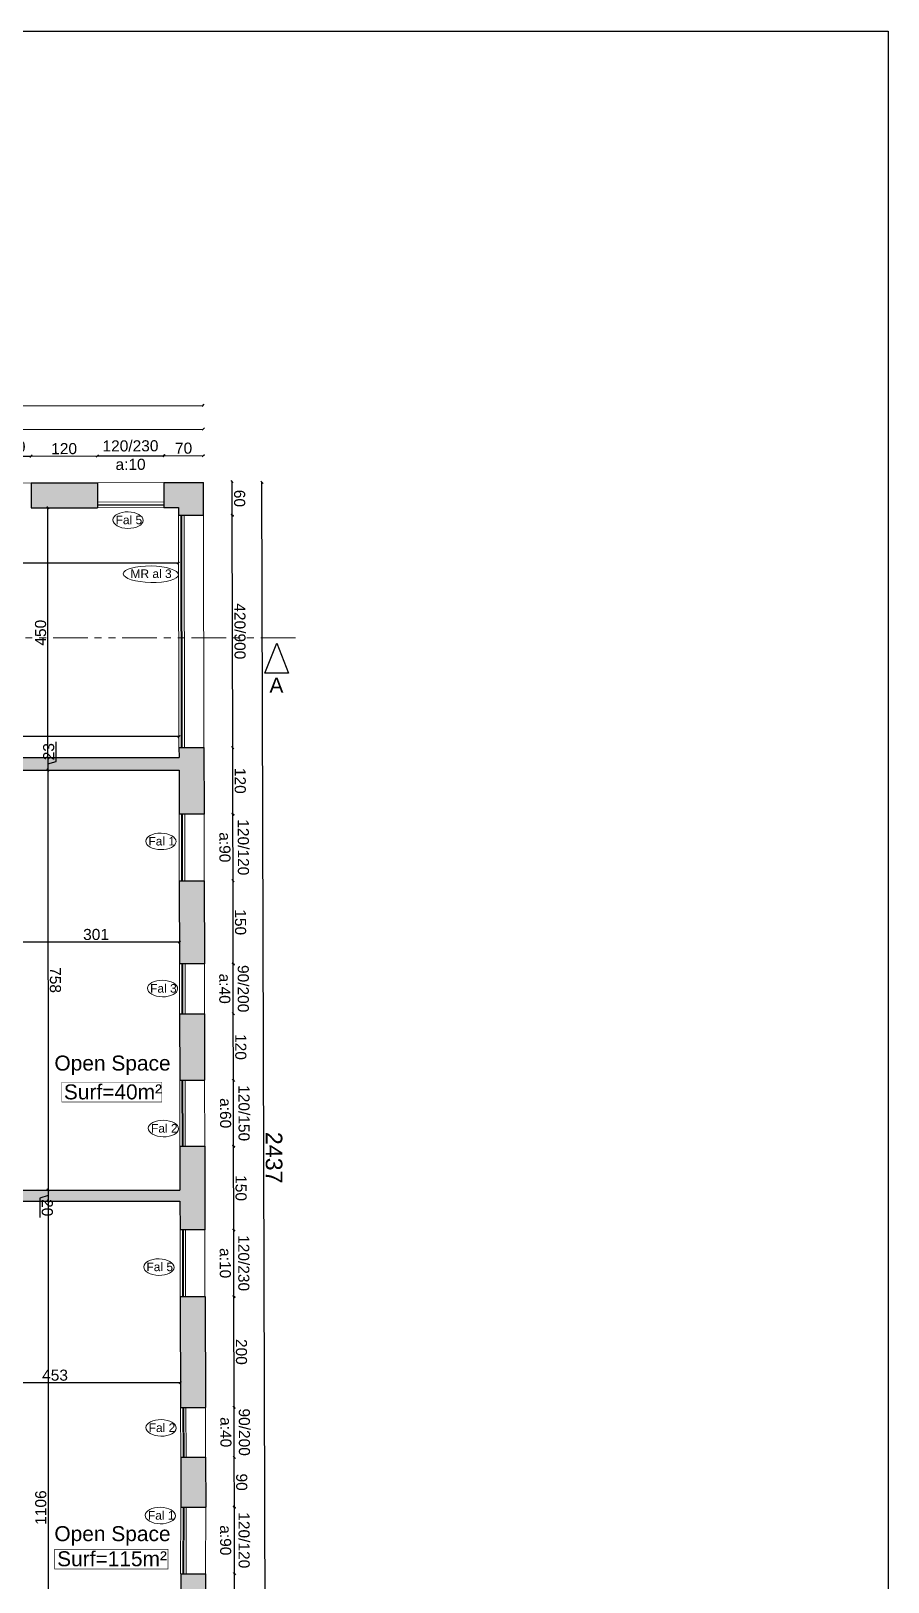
# Model space of a CAD drawing. Header units: millimetres. Extents: x 2804 to 3317, y 6834 to 7064.
# Drawn here: x 2864.27 to 2879.73, y 6996.56 to 7024.54 of the extents above; entities that cross this region are included whole.
import ezdxf

# ---------------------------------------------------------------- set-up
doc = ezdxf.new("R2010")
doc.units = ezdxf.units.MM
doc.header["$PDMODE"] = 1
doc.linetypes.add('PHANTOM2', pattern=[1.25, 0.625, -0.125, 0.125, -0.125, 0.125, -0.125])
for name, color, linetype, lineweight in [('cotation', 3, 'Continuous', 30), ('menuise', 50, 'Continuous', 18), ('texte', 3, 'Continuous', 9), ('zin fin', 6, 'Continuous', 9), ('zin menuiserie', 150, 'Continuous', 5), ('Zin mur', 30, 'Continuous', 30)]:
    doc.layers.add(name, color=color, linetype=linetype, lineweight=lineweight)
doc.layers.add('zin hatch mur', color=8, linetype='Continuous')
doc.layers.add('zin texte', color=33, linetype='Continuous')
doc.styles.add('ARIAL', font='arial.ttf')
doc.styles.add('PsikTxtStyle', font='arial.ttf')
doc.styles.get("Standard").update_dxf_attribs({"font": 'arial.ttf'})
doc.dimstyles.new('cotation 100', dxfattribs={"dimtxt": 0.2, "dimasz": 0.04, "dimexe": 0, "dimexo": 0, "dimgap": 0.03, "dimtad": 1, "dimdec": 0, "dimlfac": 100, "dimdsep": 46, "dimtxsty": 'ARIAL', "dimblk": 'OBLIQUE', "dimcen": 0.09, "dimse1": 1, "dimse2": 1, "dimclrd": 256, "dimclre": 256, "dimclrt": 256, "dimadec": 3, "dimazin": 2, "dimtfac": 1, "dimtdec": 0, "dimtofl": 0, "dimtmove": 1, "dimatfit": 3, "dimfxl": 0, "dimtolj": 1, "dimtzin": 0, "dimlwd": -1, "dimlwe": -1, "dimarcsym": 0})

# ---------------------------------------------------------------- blocks, each defined once
blk = doc.blocks.new('_Oblique')
at = {"color": 0, "linetype": 'ByBlock', "lineweight": -2}
blk.add_line((-0.5, -0.5), (0.5, 0.5), dxfattribs=at)
blk = doc.blocks.new('*D85')
at = {"layer": 'cotation', "transparency": 16777216}
blk.add_line((2863.936, 7008.109), (2866.946, 7008.109), dxfattribs=at)
at = {"layer": 'Defpoints', "color": 0, "transparency": 16777216}
for p in [(2866.946, 7008.109), (2863.936, 7007.934), (2866.946, 7007.934)]:
    blk.add_point(p, dxfattribs=at)
at = {"layer": 'cotation', "transparency": 16777216, "xscale": 0.04, "yscale": 0.04, "zscale": 0.04}
for p, rotation in [((2863.936, 7008.109), 179.9935180325297), ((2866.946, 7008.109), 359.9935180325298)]:
    blk.add_blockref('_Oblique', p, dxfattribs=dict(at, rotation=rotation))
at = {"layer": 'cotation', "transparency": 16777216, "insert": (2865.441, 7008.241), "char_height": 0.2, "attachment_point": 5, "rotation": 359.9935, "style": 'ARIAL'}
blk.add_mtext('\\A1;301', dxfattribs=at)
blk = doc.blocks.new('*D82')
at = {"layer": 'cotation', "transparency": 16777216}
blk.add_line((2864.578, 7003.432), (2864.575, 6992.377), dxfattribs=at)
at = {"layer": 'Defpoints', "color": 0, "transparency": 16777216}
for p in [(2864.578, 7003.432), (2864.575, 6992.377), (2864.575, 6992.377)]:
    blk.add_point(p, dxfattribs=at)
at = {"layer": 'cotation', "transparency": 16777216, "xscale": 0.04, "yscale": 0.04, "zscale": 0.04}
for p, rotation in [((2864.578, 7003.432), 89.9877161527738), ((2864.575, 6992.377), 269.9877161527738)]:
    blk.add_blockref('_Oblique', p, dxfattribs=dict(at, rotation=rotation))
at = {"layer": 'cotation', "transparency": 16777216, "insert": (2864.444, 6997.905), "char_height": 0.2, "attachment_point": 5, "rotation": 89.9877, "style": 'ARIAL'}
blk.add_mtext('\\A1;1106', dxfattribs=at)
blk = doc.blocks.new('*D72')
at = {"layer": 'cotation', "transparency": 16777216}
blk.add_line((2864.572, 7011.208), (2864.575, 7003.632), dxfattribs=at)
at = {"layer": 'Defpoints', "color": 0, "transparency": 16777216}
for p in [(2864.572, 7011.208), (2864.575, 7003.632), (2864.575, 7003.632)]:
    blk.add_point(p, dxfattribs=at)
at = {"layer": 'cotation', "transparency": 16777216, "xscale": 0.04, "yscale": 0.04, "zscale": 0.04}
for p, rotation in [((2864.572, 7011.208), 90.02333599152102), ((2864.575, 7003.632), 270.023335991521)]:
    blk.add_blockref('_Oblique', p, dxfattribs=dict(at, rotation=rotation))
at = {"layer": 'cotation', "transparency": 16777216, "insert": (2864.706, 7007.42), "char_height": 0.2, "attachment_point": 5, "rotation": 270.0233, "style": 'ARIAL'}
blk.add_mtext('\\A1;758', dxfattribs=at)
blk = doc.blocks.new('*D84')
at = {"layer": 'cotation', "transparency": 16777216}
blk.add_line((2864.572, 7011.433), (2864.572, 7015.937), dxfattribs=at)
at = {"layer": 'Defpoints', "color": 0, "transparency": 16777216}
for p in [(2864.572, 7015.937), (2864.572, 7015.937), (2864.572, 7011.433)]:
    blk.add_point(p, dxfattribs=at)
at = {"layer": 'cotation', "transparency": 16777216, "xscale": 0.04, "yscale": 0.04, "zscale": 0.04}
for p, rotation in [((2864.572, 7015.937), 89.99691385440629), ((2864.572, 7011.433), 269.9969138544063)]:
    blk.add_blockref('_Oblique', p, dxfattribs=dict(at, rotation=rotation))
at = {"layer": 'cotation', "transparency": 16777216, "insert": (2864.44, 7013.685), "char_height": 0.2, "attachment_point": 5, "rotation": 89.9969, "style": 'ARIAL'}
blk.add_mtext('\\A1;450', dxfattribs=at)
blk = doc.blocks.new('*D66')
at = {"layer": 'cotation', "transparency": 16777216}
blk.add_line((2854.711, 7014.943), (2866.928, 7014.943), dxfattribs=at)
at = {"layer": 'Defpoints', "color": 0, "transparency": 16777216}
for p in [(2866.928, 7015.945), (2854.711, 7015.342), (2866.928, 7014.943)]:
    blk.add_point(p, dxfattribs=at)
at = {"layer": 'cotation', "transparency": 16777216, "xscale": 0.04, "yscale": 0.04, "zscale": 0.04, "rotation": 180}
blk.add_blockref('_Oblique', (2854.711, 7014.943), dxfattribs=at)
at = {"layer": 'cotation', "transparency": 16777216, "xscale": 0.04, "yscale": 0.04, "zscale": 0.04}
blk.add_blockref('_Oblique', (2866.928, 7014.943), dxfattribs=at)
at = {"layer": 'cotation', "transparency": 16777216, "insert": (2860.82, 7015.073), "char_height": 0.2, "attachment_point": 5, "style": 'ARIAL'}
blk.add_mtext('\\A1;1222', dxfattribs=at)
blk = doc.blocks.new('*D69')
at = {"layer": 'cotation', "transparency": 16777216}
blk.add_line((2868.503, 6992.033), (2868.435, 7016.399), dxfattribs=at)
at = {"layer": 'Defpoints', "color": 0, "transparency": 16777216}
for p in [(2867.379, 7016.396), (2868.435, 7016.399), (2867.436, 6992.03)]:
    blk.add_point(p, dxfattribs=at)
at = {"layer": 'cotation', "transparency": 16777216, "xscale": 0.04, "yscale": 0.04, "zscale": 0.04}
for p, rotation in [((2868.435, 7016.399), 90.15959209187983), ((2868.503, 6992.033), 270.1595920918798)]:
    blk.add_blockref('_Oblique', p, dxfattribs=dict(at, rotation=rotation))
at = {"layer": 'cotation', "transparency": 16777216, "insert": (2868.652, 7004.216), "char_height": 0.3, "attachment_point": 5, "rotation": 270.1596, "style": 'ARIAL'}
blk.add_mtext('\\A1;2437', dxfattribs=at)
blk = doc.blocks.new('*D237')
at = {"layer": 'cotation', "transparency": 16777216}
blk.add_line((2846.041, 7017.722), (2867.375, 7017.786), dxfattribs=at)
at = {"layer": 'Defpoints', "color": 0, "transparency": 16777216}
for p in [(2867.375, 7017.786), (2846.045, 7016.331), (2867.379, 7016.396)]:
    blk.add_point(p, dxfattribs=at)
at = {"layer": 'cotation', "transparency": 16777216, "xscale": 0.04, "yscale": 0.04, "zscale": 0.04}
for p, rotation in [((2846.041, 7017.722), 180.1736035564917), ((2867.375, 7017.786), 0.1736035564916652)]:
    blk.add_blockref('_Oblique', p, dxfattribs=dict(at, rotation=rotation))
at = {"layer": 'cotation', "transparency": 16777216, "insert": (2856.707, 7017.937), "char_height": 0.3, "attachment_point": 5, "rotation": 0.1736, "style": 'ARIAL'}
blk.add_mtext('\\A1;2132', dxfattribs=at)
blk = doc.blocks.new('*D340')
at = {"layer": 'cotation', "transparency": 16777216}
blk.add_line((2863.065, 7016.865), (2864.265, 7016.869), dxfattribs=at)
at = {"layer": 'Defpoints', "color": 0, "transparency": 16777216}
for p in [(2864.265, 7016.869), (2863.067, 7016.382), (2864.267, 7016.386)]:
    blk.add_point(p, dxfattribs=at)
at = {"layer": 'cotation', "transparency": 16777216, "xscale": 0.04, "yscale": 0.04, "zscale": 0.04}
for p, rotation in [((2863.065, 7016.865), 180.2106565332639), ((2864.265, 7016.869), 0.2106565332638948)]:
    blk.add_blockref('_Oblique', p, dxfattribs=dict(at, rotation=rotation))
at = {"layer": 'cotation', "transparency": 16777216, "insert": (2863.663, 7016.871), "char_height": 0.2, "attachment_point": 5, "rotation": 0.2107, "style": 'ARIAL'}
blk.add_mtext('\\A1;120/150\\Pa:60', dxfattribs=at)
blk = doc.blocks.new('*D341')
at = {"layer": 'cotation', "transparency": 16777216}
blk.add_line((2864.265, 7016.869), (2865.465, 7016.874), dxfattribs=at)
at = {"layer": 'Defpoints', "color": 0, "transparency": 16777216}
for p in [(2865.465, 7016.874), (2864.267, 7016.386), (2865.467, 7016.39)]:
    blk.add_point(p, dxfattribs=at)
at = {"layer": 'cotation', "transparency": 16777216, "xscale": 0.04, "yscale": 0.04, "zscale": 0.04}
for p, rotation in [((2864.265, 7016.869), 180.2106565332639), ((2865.465, 7016.874), 0.2106565332638948)]:
    blk.add_blockref('_Oblique', p, dxfattribs=dict(at, rotation=rotation))
at = {"layer": 'cotation', "transparency": 16777216, "insert": (2864.865, 7017.004), "char_height": 0.2, "attachment_point": 5, "rotation": 0.2107, "style": 'ARIAL'}
blk.add_mtext('\\A1;120', dxfattribs=at)
blk = doc.blocks.new('*D342')
at = {"layer": 'cotation', "transparency": 16777216}
blk.add_line((2865.465, 7016.874), (2866.665, 7016.878), dxfattribs=at)
at = {"layer": 'Defpoints', "color": 0, "transparency": 16777216}
for p in [(2866.665, 7016.878), (2865.467, 7016.39), (2866.667, 7016.394)]:
    blk.add_point(p, dxfattribs=at)
at = {"layer": 'cotation', "transparency": 16777216, "xscale": 0.04, "yscale": 0.04, "zscale": 0.04}
for p, rotation in [((2865.465, 7016.874), 180.2106565332639), ((2866.665, 7016.878), 0.2106565332638948)]:
    blk.add_blockref('_Oblique', p, dxfattribs=dict(at, rotation=rotation))
at = {"layer": 'cotation', "transparency": 16777216, "insert": (2866.063, 7016.887), "char_height": 0.2, "attachment_point": 5, "rotation": 0.2107, "style": 'ARIAL'}
blk.add_mtext('\\A1;120/230\\Pa:10', dxfattribs=at)
blk = doc.blocks.new('*D343')
at = {"layer": 'cotation', "transparency": 16777216}
blk.add_line((2866.665, 7016.878), (2867.377, 7016.881), dxfattribs=at)
at = {"layer": 'Defpoints', "color": 0, "transparency": 16777216}
for p in [(2867.377, 7016.881), (2866.667, 7016.394), (2867.379, 7016.396)]:
    blk.add_point(p, dxfattribs=at)
at = {"layer": 'cotation', "transparency": 16777216, "xscale": 0.04, "yscale": 0.04, "zscale": 0.04}
for p, rotation in [((2866.665, 7016.878), 180.2106565332639), ((2867.377, 7016.881), 0.2106565332638948)]:
    blk.add_blockref('_Oblique', p, dxfattribs=dict(at, rotation=rotation))
at = {"layer": 'cotation', "transparency": 16777216, "insert": (2867.021, 7017.012), "char_height": 0.2, "attachment_point": 5, "rotation": 0.2107, "style": 'ARIAL'}
blk.add_mtext('\\A1;70', dxfattribs=at)
blk = doc.blocks.new('*D346')
at = {"layer": 'cotation', "transparency": 16777216}
blk.add_line((2854.359, 7017.332), (2867.377, 7017.358), dxfattribs=at)
at = {"layer": 'Defpoints', "color": 0, "transparency": 16777216}
for p in [(2867.377, 7017.358), (2854.361, 7016.295), (2867.379, 7016.396)]:
    blk.add_point(p, dxfattribs=at)
at = {"layer": 'cotation', "transparency": 16777216, "xscale": 0.04, "yscale": 0.04, "zscale": 0.04}
for p, rotation in [((2854.359, 7017.332), 180.1179793177846), ((2867.377, 7017.358), 0.1179793177846032)]:
    blk.add_blockref('_Oblique', p, dxfattribs=dict(at, rotation=rotation))
at = {"layer": 'cotation', "transparency": 16777216, "insert": (2860.868, 7017.477), "char_height": 0.2, "attachment_point": 5, "rotation": 0.118, "style": 'ARIAL', "bg_fill": 3, "box_fill_scale": 1.1, "bg_fill_color": 256, "bg_fill_true_color": 13158600, "bg_fill_transparency": 0}
blk.add_mtext('\\A1;1302', dxfattribs=at)
blk = doc.blocks.new('*D351')
at = {"layer": 'cotation', "transparency": 16777216}
blk.add_line((2867.942, 6995.813), (2867.94, 6996.713), dxfattribs=at)
at = {"layer": 'Defpoints', "color": 0, "transparency": 16777216}
for p in [(2867.419, 6996.712), (2867.94, 6996.713), (2867.422, 6995.812)]:
    blk.add_point(p, dxfattribs=at)
at = {"layer": 'cotation', "transparency": 16777216, "xscale": 0.04, "yscale": 0.04, "zscale": 0.04}
for p, rotation in [((2867.94, 6996.713), 90.12395380058976), ((2867.942, 6995.813), 270.1239538005897)]:
    blk.add_blockref('_Oblique', p, dxfattribs=dict(at, rotation=rotation))
at = {"layer": 'cotation', "transparency": 16777216, "insert": (2868.073, 6996.264), "char_height": 0.2, "attachment_point": 5, "rotation": 270.124, "style": 'ARIAL'}
blk.add_mtext('\\A1;90', dxfattribs=at)
blk = doc.blocks.new('*D352')
at = {"layer": 'cotation', "transparency": 16777216}
blk.add_line((2867.94, 6996.713), (2867.938, 6997.913), dxfattribs=at)
at = {"layer": 'Defpoints', "color": 0, "transparency": 16777216}
for p in [(2867.422, 6997.912), (2867.938, 6997.913), (2867.419, 6996.712)]:
    blk.add_point(p, dxfattribs=at)
at = {"layer": 'cotation', "transparency": 16777216, "xscale": 0.04, "yscale": 0.04, "zscale": 0.04}
for p, rotation in [((2867.938, 6997.913), 90.12395380058976), ((2867.94, 6996.713), 270.1239538005897)]:
    blk.add_blockref('_Oblique', p, dxfattribs=dict(at, rotation=rotation))
at = {"layer": 'cotation', "transparency": 16777216, "insert": (2867.945, 6997.315), "char_height": 0.2, "attachment_point": 5, "rotation": 270.124, "style": 'ARIAL'}
blk.add_mtext('\\A1;120/120\\Pa:90', dxfattribs=at)
blk = doc.blocks.new('*D353')
at = {"layer": 'cotation', "transparency": 16777216}
blk.add_line((2867.938, 6997.913), (2867.936, 6998.813), dxfattribs=at)
at = {"layer": 'Defpoints', "color": 0, "transparency": 16777216}
for p in [(2867.419, 6998.812), (2867.936, 6998.813), (2867.422, 6997.912)]:
    blk.add_point(p, dxfattribs=at)
at = {"layer": 'cotation', "transparency": 16777216, "xscale": 0.04, "yscale": 0.04, "zscale": 0.04}
for p, rotation in [((2867.936, 6998.813), 90.12395380058976), ((2867.938, 6997.913), 270.1239538005897)]:
    blk.add_blockref('_Oblique', p, dxfattribs=dict(at, rotation=rotation))
at = {"layer": 'cotation', "transparency": 16777216, "insert": (2868.069, 6998.364), "char_height": 0.2, "attachment_point": 5, "rotation": 270.124, "style": 'ARIAL'}
blk.add_mtext('\\A1;90', dxfattribs=at)
blk = doc.blocks.new('*D354')
at = {"layer": 'cotation', "transparency": 16777216}
blk.add_line((2867.936, 6998.813), (2867.934, 6999.713), dxfattribs=at)
at = {"layer": 'Defpoints', "color": 0, "transparency": 16777216}
for p in [(2867.416, 6999.712), (2867.934, 6999.713), (2867.419, 6998.812)]:
    blk.add_point(p, dxfattribs=at)
at = {"layer": 'cotation', "transparency": 16777216, "xscale": 0.04, "yscale": 0.04, "zscale": 0.04}
for p, rotation in [((2867.934, 6999.713), 90.12395380058976), ((2867.936, 6998.813), 270.1239538005897)]:
    blk.add_blockref('_Oblique', p, dxfattribs=dict(at, rotation=rotation))
at = {"layer": 'cotation', "transparency": 16777216, "insert": (2867.95, 6999.265), "char_height": 0.2, "attachment_point": 5, "rotation": 270.124, "style": 'ARIAL'}
blk.add_mtext('\\A1;90/200\\Pa:40', dxfattribs=at)
blk = doc.blocks.new('*D355')
at = {"layer": 'cotation', "transparency": 16777216}
blk.add_line((2867.934, 6999.713), (2867.93, 7001.713), dxfattribs=at)
at = {"layer": 'Defpoints', "color": 0, "transparency": 16777216}
for p in [(2867.41, 7001.712), (2867.93, 7001.713), (2867.416, 6999.712)]:
    blk.add_point(p, dxfattribs=at)
at = {"layer": 'cotation', "transparency": 16777216, "xscale": 0.04, "yscale": 0.04, "zscale": 0.04}
for p, rotation in [((2867.93, 7001.713), 90.12395380058976), ((2867.934, 6999.713), 270.1239538005897)]:
    blk.add_blockref('_Oblique', p, dxfattribs=dict(at, rotation=rotation))
at = {"layer": 'cotation', "transparency": 16777216, "insert": (2868.064, 7000.713), "char_height": 0.2, "attachment_point": 5, "rotation": 270.124, "style": 'ARIAL'}
blk.add_mtext('\\A1;200', dxfattribs=at)
blk = doc.blocks.new('*D356')
at = {"layer": 'cotation', "transparency": 16777216}
blk.add_line((2867.93, 7001.713), (2867.927, 7002.913), dxfattribs=at)
at = {"layer": 'Defpoints', "color": 0, "transparency": 16777216}
for p in [(2867.407, 7002.912), (2867.927, 7002.913), (2867.41, 7001.712)]:
    blk.add_point(p, dxfattribs=at)
at = {"layer": 'cotation', "transparency": 16777216, "xscale": 0.04, "yscale": 0.04, "zscale": 0.04}
for p, rotation in [((2867.927, 7002.913), 90.12395380058976), ((2867.93, 7001.713), 270.1239538005897)]:
    blk.add_blockref('_Oblique', p, dxfattribs=dict(at, rotation=rotation))
at = {"layer": 'cotation', "transparency": 16777216, "insert": (2867.939, 7002.314), "char_height": 0.2, "attachment_point": 5, "rotation": 270.124, "style": 'ARIAL'}
blk.add_mtext('\\A1;120/230\\Pa:10', dxfattribs=at)
blk = doc.blocks.new('*D357')
at = {"layer": 'cotation', "transparency": 16777216}
blk.add_line((2867.927, 7002.913), (2867.924, 7004.423), dxfattribs=at)
at = {"layer": 'Defpoints', "color": 0, "transparency": 16777216}
for p in [(2867.404, 7004.422), (2867.924, 7004.423), (2867.407, 7002.912)]:
    blk.add_point(p, dxfattribs=at)
at = {"layer": 'cotation', "transparency": 16777216, "xscale": 0.04, "yscale": 0.04, "zscale": 0.04}
for p, rotation in [((2867.924, 7004.423), 90.12395380058976), ((2867.927, 7002.913), 270.1239538005897)]:
    blk.add_blockref('_Oblique', p, dxfattribs=dict(at, rotation=rotation))
at = {"layer": 'cotation', "transparency": 16777216, "insert": (2868.057, 7003.668), "char_height": 0.2, "attachment_point": 5, "rotation": 270.124, "style": 'ARIAL'}
blk.add_mtext('\\A1;150', dxfattribs=at)
blk = doc.blocks.new('*D358')
at = {"layer": 'cotation', "transparency": 16777216}
blk.add_line((2867.924, 7004.423), (2867.921, 7005.613), dxfattribs=at)
at = {"layer": 'Defpoints', "color": 0, "transparency": 16777216}
for p in [(2867.401, 7005.612), (2867.921, 7005.613), (2867.404, 7004.422)]:
    blk.add_point(p, dxfattribs=at)
at = {"layer": 'cotation', "transparency": 16777216, "xscale": 0.04, "yscale": 0.04, "zscale": 0.04}
for p, rotation in [((2867.921, 7005.613), 90.12395380058976), ((2867.924, 7004.423), 270.1239538005897)]:
    blk.add_blockref('_Oblique', p, dxfattribs=dict(at, rotation=rotation))
at = {"layer": 'cotation', "transparency": 16777216, "insert": (2867.944, 7005.019), "char_height": 0.2, "attachment_point": 5, "rotation": 270.124, "style": 'ARIAL'}
blk.add_mtext('\\A1;120/150\\Pa:60', dxfattribs=at)
blk = doc.blocks.new('*D359')
at = {"layer": 'cotation', "transparency": 16777216}
blk.add_line((2867.921, 7005.613), (2867.918, 7006.813), dxfattribs=at)
at = {"layer": 'Defpoints', "color": 0, "transparency": 16777216}
for p in [(2867.399, 7006.812), (2867.918, 7006.813), (2867.401, 7005.612)]:
    blk.add_point(p, dxfattribs=at)
at = {"layer": 'cotation', "transparency": 16777216, "xscale": 0.04, "yscale": 0.04, "zscale": 0.04}
for p, rotation in [((2867.918, 7006.813), 90.12395380058976), ((2867.921, 7005.613), 270.1239538005897)]:
    blk.add_blockref('_Oblique', p, dxfattribs=dict(at, rotation=rotation))
at = {"layer": 'cotation', "transparency": 16777216, "insert": (2868.052, 7006.213), "char_height": 0.2, "attachment_point": 5, "rotation": 270.124, "style": 'ARIAL'}
blk.add_mtext('\\A1;120', dxfattribs=at)
blk = doc.blocks.new('*D360')
at = {"layer": 'cotation', "transparency": 16777216}
blk.add_line((2867.918, 7006.813), (2867.917, 7007.713), dxfattribs=at)
at = {"layer": 'Defpoints', "color": 0, "transparency": 16777216}
for p in [(2867.397, 7007.712), (2867.917, 7007.713), (2867.399, 7006.812)]:
    blk.add_point(p, dxfattribs=at)
at = {"layer": 'cotation', "transparency": 16777216, "xscale": 0.04, "yscale": 0.04, "zscale": 0.04}
for p, rotation in [((2867.917, 7007.713), 90.12395380058976), ((2867.918, 7006.813), 270.1239538005897)]:
    blk.add_blockref('_Oblique', p, dxfattribs=dict(at, rotation=rotation))
at = {"layer": 'cotation', "transparency": 16777216, "insert": (2867.93, 7007.264), "char_height": 0.2, "attachment_point": 5, "rotation": 270.124, "style": 'ARIAL'}
blk.add_mtext('\\A1;90/200\\Pa:40', dxfattribs=at)
blk = doc.blocks.new('*D361')
at = {"layer": 'cotation', "transparency": 16777216}
blk.add_line((2867.917, 7007.713), (2867.913, 7009.213), dxfattribs=at)
at = {"layer": 'Defpoints', "color": 0, "transparency": 16777216}
for p in [(2867.393, 7009.212), (2867.913, 7009.213), (2867.397, 7007.712)]:
    blk.add_point(p, dxfattribs=at)
at = {"layer": 'cotation', "transparency": 16777216, "xscale": 0.04, "yscale": 0.04, "zscale": 0.04}
for p, rotation in [((2867.913, 7009.213), 90.12395380058976), ((2867.917, 7007.713), 270.1239538005897)]:
    blk.add_blockref('_Oblique', p, dxfattribs=dict(at, rotation=rotation))
at = {"layer": 'cotation', "transparency": 16777216, "insert": (2868.047, 7008.463), "char_height": 0.2, "attachment_point": 5, "rotation": 270.124, "style": 'ARIAL'}
blk.add_mtext('\\A1;150', dxfattribs=at)
blk = doc.blocks.new('*D362')
at = {"layer": 'cotation', "transparency": 16777216}
blk.add_line((2867.913, 7009.213), (2867.911, 7010.413), dxfattribs=at)
at = {"layer": 'Defpoints', "color": 0, "transparency": 16777216}
for p in [(2867.391, 7010.412), (2867.911, 7010.413), (2867.393, 7009.212)]:
    blk.add_point(p, dxfattribs=at)
at = {"layer": 'cotation', "transparency": 16777216, "xscale": 0.04, "yscale": 0.04, "zscale": 0.04}
for p, rotation in [((2867.911, 7010.413), 90.12395380058976), ((2867.913, 7009.213), 270.1239538005897)]:
    blk.add_blockref('_Oblique', p, dxfattribs=dict(at, rotation=rotation))
at = {"layer": 'cotation', "transparency": 16777216, "insert": (2867.932, 7009.814), "char_height": 0.2, "attachment_point": 5, "rotation": 270.124, "style": 'ARIAL'}
blk.add_mtext('\\A1;120/120\\Pa:90', dxfattribs=at)
blk = doc.blocks.new('*D363')
at = {"layer": 'cotation', "transparency": 16777216}
blk.add_line((2867.911, 7010.413), (2867.908, 7011.613), dxfattribs=at)
at = {"layer": 'Defpoints', "color": 0, "transparency": 16777216}
for p in [(2867.388, 7011.612), (2867.908, 7011.613), (2867.391, 7010.412)]:
    blk.add_point(p, dxfattribs=at)
at = {"layer": 'cotation', "transparency": 16777216, "xscale": 0.04, "yscale": 0.04, "zscale": 0.04}
for p, rotation in [((2867.908, 7011.613), 90.12395380058976), ((2867.911, 7010.413), 270.1239538005897)]:
    blk.add_blockref('_Oblique', p, dxfattribs=dict(at, rotation=rotation))
at = {"layer": 'cotation', "transparency": 16777216, "insert": (2868.042, 7011.013), "char_height": 0.2, "attachment_point": 5, "rotation": 270.124, "style": 'ARIAL'}
blk.add_mtext('\\A1;120', dxfattribs=at)
blk = doc.blocks.new('*D364')
at = {"layer": 'cotation', "transparency": 16777216}
blk.add_line((2867.908, 7011.613), (2867.899, 7015.806), dxfattribs=at)
at = {"layer": 'Defpoints', "color": 0, "transparency": 16777216}
for p in [(2867.379, 7015.804), (2867.899, 7015.806), (2867.388, 7011.612)]:
    blk.add_point(p, dxfattribs=at)
at = {"layer": 'cotation', "transparency": 16777216, "xscale": 0.04, "yscale": 0.04, "zscale": 0.04}
for p, rotation in [((2867.899, 7015.806), 90.12395380058976), ((2867.908, 7011.613), 270.1239538005897)]:
    blk.add_blockref('_Oblique', p, dxfattribs=dict(at, rotation=rotation))
at = {"layer": 'cotation', "transparency": 16777216, "insert": (2868.037, 7013.71), "char_height": 0.2, "attachment_point": 5, "rotation": 270.124, "style": 'ARIAL'}
blk.add_mtext('\\A1;420/900', dxfattribs=at)
blk = doc.blocks.new('*D365')
at = {"layer": 'cotation', "transparency": 16777216}
blk.add_line((2867.899, 7015.806), (2867.898, 7016.409), dxfattribs=at)
at = {"layer": 'Defpoints', "color": 0, "transparency": 16777216}
for p in [(2867.355, 7016.407), (2867.898, 7016.409), (2867.379, 7015.804)]:
    blk.add_point(p, dxfattribs=at)
at = {"layer": 'cotation', "transparency": 16777216, "xscale": 0.04, "yscale": 0.04, "zscale": 0.04}
for p, rotation in [((2867.898, 7016.409), 90.12395380058976), ((2867.899, 7015.806), 270.1239538005897)]:
    blk.add_blockref('_Oblique', p, dxfattribs=dict(at, rotation=rotation))
at = {"layer": 'cotation', "transparency": 16777216, "insert": (2868.031, 7016.107), "char_height": 0.2, "attachment_point": 5, "rotation": 270.124, "style": 'ARIAL'}
blk.add_mtext('\\A1;60', dxfattribs=at)
blk = doc.blocks.new('*D737')
at = {"layer": 'cotation', "transparency": 16777216}
blk.add_line((2866.939, 7011.811), (2857.278, 7011.811), dxfattribs=at)
at = {"layer": 'Defpoints', "color": 0, "transparency": 16777216}
for p in [(2857.278, 7011.811), (2857.278, 7011.433), (2866.939, 7011.433)]:
    blk.add_point(p, dxfattribs=at)
at = {"layer": 'cotation', "transparency": 16777216, "xscale": 0.04, "yscale": 0.04, "zscale": 0.04, "rotation": 180}
blk.add_blockref('_Oblique', (2857.278, 7011.811), dxfattribs=at)
at = {"layer": 'cotation', "transparency": 16777216, "xscale": 0.04, "yscale": 0.04, "zscale": 0.04}
blk.add_blockref('_Oblique', (2866.939, 7011.811), dxfattribs=at)
at = {"layer": 'cotation', "transparency": 16777216, "insert": (2862.108, 7011.943), "char_height": 0.2, "attachment_point": 5, "style": 'ARIAL'}
blk.add_mtext('\\A1;966', dxfattribs=at)
blk = doc.blocks.new('*D739')
at = {"layer": 'cotation', "transparency": 16777216}
for p, q in [((2864.719, 7011.364), (2864.719, 7011.714)), ((2864.572, 7011.433), (2864.572, 7011.208)), ((2864.572, 7011.32), (2864.719, 7011.364))]:
    blk.add_line(p, q, dxfattribs=at)
at = {"layer": 'Defpoints', "color": 0, "transparency": 16777216}
for p in [(2864.171, 7011.208), (2864.572, 7011.433), (2864.572, 7011.208)]:
    blk.add_point(p, dxfattribs=at)
at = {"layer": 'cotation', "transparency": 16777216, "xscale": 0.04, "yscale": 0.04, "zscale": 0.04}
for p, rotation in [((2864.572, 7011.433), 89.99691385440629), ((2864.572, 7011.208), 269.9969138544063)]:
    blk.add_blockref('_Oblique', p, dxfattribs=dict(at, rotation=rotation))
at = {"layer": 'cotation', "transparency": 16777216, "insert": (2864.587, 7011.539), "char_height": 0.2, "attachment_point": 5, "rotation": 89.9969, "style": 'ARIAL'}
blk.add_mtext('\\A1;23', dxfattribs=at)
blk = doc.blocks.new('*D740')
at = {"layer": 'cotation', "transparency": 16777216}
for p, q in [((2864.575, 7003.632), (2864.575, 7003.432)), ((2864.575, 7003.532), (2864.428, 7003.488)), ((2864.428, 7003.488), (2864.428, 7003.139))]:
    blk.add_line(p, q, dxfattribs=at)
at = {"layer": 'Defpoints', "color": 0, "transparency": 16777216}
for p in [(2864.575, 7003.632), (2864.575, 7003.432), (2864.68, 7003.432)]:
    blk.add_point(p, dxfattribs=at)
at = {"layer": 'cotation', "transparency": 16777216, "xscale": 0.04, "yscale": 0.04, "zscale": 0.04}
for p, rotation in [((2864.575, 7003.632), 90.02333599152102), ((2864.575, 7003.432), 270.023335991521)]:
    blk.add_blockref('_Oblique', p, dxfattribs=dict(at, rotation=rotation))
at = {"layer": 'cotation', "transparency": 16777216, "insert": (2864.56, 7003.314), "char_height": 0.2, "attachment_point": 5, "rotation": 270.0233, "style": 'ARIAL'}
blk.add_mtext('\\A1;20', dxfattribs=at)
blk = doc.blocks.new('*D744')
at = {"layer": 'cotation', "transparency": 16777216}
blk.add_line((2862.436, 7000.16), (2866.966, 7000.16), dxfattribs=at)
at = {"layer": 'Defpoints', "color": 0, "transparency": 16777216}
for p in [(2866.966, 7000.16), (2866.966, 6999.712), (2862.436, 6999.625)]:
    blk.add_point(p, dxfattribs=at)
at = {"layer": 'cotation', "transparency": 16777216, "xscale": 0.04, "yscale": 0.04, "zscale": 0.04, "rotation": 180}
blk.add_blockref('_Oblique', (2862.436, 7000.16), dxfattribs=at)
at = {"layer": 'cotation', "transparency": 16777216, "xscale": 0.04, "yscale": 0.04, "zscale": 0.04}
blk.add_blockref('_Oblique', (2866.966, 7000.16), dxfattribs=at)
at = {"layer": 'cotation', "transparency": 16777216, "insert": (2864.701, 7000.292), "char_height": 0.2, "attachment_point": 5, "style": 'ARIAL'}
blk.add_mtext('\\A1;453', dxfattribs=at)
blk = doc.blocks.new('fal3')
at = {"layer": 'menuise'}
blk.add_ellipse((2888.196, 6935.317), major_axis=(-0.273, 0.005), ratio=0.546469, start_param=-1.570796, end_param=4.712389, dxfattribs=at)
at = {"layer": 'menuise', "insert": (2887.972, 6935.398), "char_height": 0.1544, "width": 2.34126, "attachment_point": 1, "style": 'PsikTxtStyle'}
blk.add_mtext('Fal 3', dxfattribs=at)
blk = doc.blocks.new('fal1')
at = {"layer": 'menuise'}
blk.add_ellipse((2894.217, 6924.81), major_axis=(-0.273, 0.005), ratio=0.546469, start_param=-1.570796, end_param=4.712389, dxfattribs=at)
at = {"layer": 'menuise', "insert": (2893.993, 6924.891), "char_height": 0.1544, "width": 2.34126, "attachment_point": 1, "style": 'PsikTxtStyle'}
blk.add_mtext('Fal 1', dxfattribs=at)
blk = doc.blocks.new('fal2')
at = {"layer": 'menuise'}
blk.add_ellipse((2896.053, 6924.829), major_axis=(-0.273, 0.005), ratio=0.546469, start_param=-1.570796, end_param=4.712389, dxfattribs=at)
at = {"layer": 'menuise', "insert": (2895.829, 6924.91), "char_height": 0.1544, "width": 2.34126, "attachment_point": 1, "style": 'PsikTxtStyle'}
blk.add_mtext('Fal 2', dxfattribs=at)
blk = doc.blocks.new('fal5')
at = {"layer": 'menuise'}
blk.add_ellipse((2855.84, 7015.657), major_axis=(-0.273, 0.005), ratio=0.546469, start_param=-1.570796, end_param=4.712389, dxfattribs=at)
at = {"layer": 'menuise', "insert": (2855.616, 7015.738), "char_height": 0.1544, "width": 2.34126, "attachment_point": 1, "style": 'PsikTxtStyle'}
blk.add_mtext('Fal 5', dxfattribs=at)
blk = doc.blocks.new('mral3')
at = {"layer": 'menuise'}
blk.add_ellipse((2866.414, 6943.027), major_axis=(-0.498, 0.009), ratio=0.29928, start_param=-1.570796, end_param=4.712389, dxfattribs=at)
at = {"layer": 'menuise', "insert": (2866.046, 6943.113), "char_height": 0.1544, "width": 2.34126, "attachment_point": 1, "style": 'PsikTxtStyle'}
blk.add_mtext('MR al 3', dxfattribs=at)

msp = doc.modelspace()

# ---------------------------------------------------------------- hatches: boundary and pattern name
at = {"layer": 'zin hatch mur'}
h = msp.add_hatch(color=256, dxfattribs=at)
h.dxf.hatch_style = 1
h.paths.add_polyline_path([(2857.718, 7016.363), (2856.418, 7016.362), (2856.417, 7015.912), (2857.717, 7015.913)])
h.paths.add_polyline_path([(2860.967, 7016.372), (2858.917, 7016.367), (2858.917, 7015.917), (2860.967, 7015.922)])
h.paths.add_polyline_path([(2863.067, 7016.382), (2861.867, 7016.374), (2861.867, 7015.924), (2863.067, 7015.932)])
h.paths.add_polyline_path([(2865.467, 7016.392), (2864.269, 7016.385), (2864.27, 7015.935), (2865.467, 7015.942)])
h.paths.add_polyline_path([(2867.379, 7016.396), (2867.355, 7016.396), (2867.354, 7016.396), (2867.379, 7016.396)])
h.paths.add_polyline_path([(2867.379, 7015.805), (2867.379, 7016.396), (2866.666, 7016.395), (2866.668, 7015.944), (2866.928, 7015.945), (2866.929, 7015.804)])
h = msp.add_hatch(color=256, dxfattribs=at)
h.dxf.hatch_style = 1
h.paths.add_polyline_path([(2867.392, 7011.612), (2866.941, 7011.612), (2866.938, 7010.412), (2867.39, 7010.412)])
h = msp.add_hatch(color=256, dxfattribs=at)
h.dxf.hatch_style = 1
h.paths.add_polyline_path([(2866.988, 7011.613), (2866.988, 7011.208), (2867.389, 7011.208), (2867.388, 7011.613)])
h = msp.add_hatch(color=256, dxfattribs=at)
h.dxf.hatch_style = 1
h.paths.add_polyline_path([(2863.936, 7011.208), (2867.019, 7011.208), (2867.019, 7011.433), (2863.636, 7011.433), (2863.636, 7011.333), (2863.736, 7011.333), (2863.736, 7009.633), (2862.461, 7009.633), (2862.461, 7011.333), (2862.836, 7011.333), (2862.836, 7011.433), (2861.861, 7011.433), (2861.861, 7011.333), (2862.361, 7011.333), (2862.361, 7010.333), (2861.776, 7010.333), (2861.776, 7009.633), (2860.711, 7009.633), (2860.711, 7011.333), (2861.061, 7011.333), (2861.061, 7011.433), (2860.611, 7011.433), (2860.611, 7009.633), (2860.373, 7009.633), (2860.373, 7009.433), (2860.511, 7009.433), (2860.511, 7007.683), (2860.711, 7007.683), (2860.711, 7007.783), (2862.836, 7007.783), (2862.836, 7007.883), (2862.461, 7007.883), (2862.461, 7007.983), (2862.361, 7007.983), (2862.361, 7007.883), (2860.711, 7007.883), (2860.711, 7009.433), (2862.361, 7009.433), (2862.361, 7008.783), (2862.461, 7008.783), (2862.461, 7009.433), (2863.836, 7009.433), (2863.836, 7007.883), (2863.736, 7007.883), (2863.736, 7007.783), (2863.936, 7007.783), (2863.936, 7009.433)])
h.paths.add_polyline_path([(2861.876, 7009.633), (2861.876, 7010.233), (2862.361, 7010.233), (2862.361, 7009.633)], flags=16)
h.paths.add_polyline_path([(2862.311, 7009.683), (2862.011, 7009.683), (2862.241, 7009.753), (2862.311, 7010.158)], flags=0)
h = msp.add_hatch(color=256, dxfattribs=at)
h.dxf.hatch_style = 1
h.paths.add_polyline_path([(2867.392, 7009.212), (2866.943, 7009.212), (2866.947, 7007.712), (2867.395, 7007.712)])
h = msp.add_hatch(color=256, dxfattribs=at)
h.dxf.hatch_style = 1
h.paths.add_polyline_path([(2857.754, 7006.888), (2857.613, 7006.747), (2857.913, 7006.446), (2857.843, 7006.376), (2857.913, 7006.305), (2858.125, 7006.517)])
h.paths.add_polyline_path([(2857.348, 7005.739), (2857.277, 7005.81), (2857.206, 7005.739), (2856.906, 7006.04), (2856.835, 7005.969), (2857.136, 7005.669), (2856.499, 7005.032), (2856.57, 7004.961)], flags=17)
h.paths.add_polyline_path([(2867.406, 7003.433), (2867.405, 7003.633), (2863.166, 7003.633), (2860.711, 7006.088), (2860.711, 7006.683), (2860.511, 7006.683), (2860.511, 7006.006), (2861.237, 7005.28), (2861.11, 7005.153), (2861.252, 7005.012), (2861.378, 7005.138), (2863.084, 7003.433)])
h.paths.add_polyline_path([(2856.358, 7004.749), (2856.57, 7004.961), (2856.499, 7005.032), (2856.428, 7004.961), (2856.128, 7005.262), (2855.986, 7005.121)], flags=17)
h.paths.add_polyline_path([(2857.56, 7003.972), (2857.348, 7003.759), (2857.613, 7003.494), (2854.924, 7000.805), (2853.447, 7000.805), (2851.883, 7002.369), (2851.883, 7003.846), (2854.572, 7006.535), (2854.406, 7006.701), (2853.813, 7006.108), (2853.661, 7006.26), (2853.414, 7006.013), (2853.485, 7005.942), (2851.533, 7003.991), (2851.533, 7002.175), (2853.253, 7000.455), (2855.069, 7000.455), (2856.313, 7001.699), (2856.406, 7001.606), (2856.656, 7001.856), (2856.457, 7002.056), (2859.381, 7004.979), (2860.3, 7004.06), (2860.545, 7004.305), (2860.403, 7004.446), (2860.3, 7004.343), (2859.115, 7005.527), (2858.903, 7005.315), (2858.974, 7005.244), (2859.045, 7005.315), (2859.31, 7005.05), (2858.391, 7004.131), (2858.125, 7004.396), (2858.196, 7004.466), (2858.125, 7004.537), (2857.913, 7004.325), (2857.984, 7004.254), (2858.055, 7004.325), (2858.32, 7004.06), (2857.825, 7003.565), (2857.56, 7003.83), (2857.631, 7003.901)])
h = msp.add_hatch(color=256, dxfattribs=at)
h.dxf.hatch_style = 1
h.paths.add_polyline_path([(2867.398, 7006.812), (2866.949, 7006.812), (2866.951, 7005.612), (2867.4, 7005.612)])
h = msp.add_hatch(color=256, dxfattribs=at)
h.dxf.hatch_style = 1
h.paths.add_polyline_path([(2867.402, 7004.422), (2866.954, 7004.422), (2866.956, 7002.912), (2867.404, 7002.912)])
h = msp.add_hatch(color=256, dxfattribs=at)
h.dxf.hatch_style = 1
h.paths.add_polyline_path([(2867.402, 7001.712), (2866.957, 7001.712), (2866.969, 6999.712), (2867.415, 6999.712)])
h = msp.add_hatch(color=256, dxfattribs=at)
h.dxf.hatch_style = 1
h.paths.add_polyline_path([(2867.426, 6994.612), (2866.974, 6994.612), (2866.978, 6993.712), (2867.43, 6993.712)])
h.paths.add_polyline_path([(2867.419, 6996.712), (2866.968, 6996.712), (2866.974, 6995.812), (2867.425, 6995.812)])
h.paths.add_polyline_path([(2867.419, 6998.812), (2866.969, 6998.812), (2866.969, 6998.772), (2866.97, 6998.756), (2866.972, 6997.912), (2867.417, 6997.912)])

# ---------------------------------------------------------------- linework, layer by layer
at = {"layer": 'cotation'}
msp.add_lwpolyline([(2879.735, 6982.359), (2841.267, 6982.359), (2841.267, 7024.537), (2879.735, 7024.537)], close=True, dxfattribs=at)
msp.add_lwpolyline([(2868.702, 7013.498), (2868.915, 7012.955), (2868.489, 7012.955), (2868.702, 7013.498)], dxfattribs=at)
at = {"layer": 'texte', "linetype": 'PHANTOM2', "lineweight": 9}
msp.add_line((2869.04, 7013.591), (2844.935, 7013.591), dxfattribs=at)
at = {"layer": 'zin fin'}
for p, q in [((2864.267, 7016.386), (2863.067, 7016.382)), ((2866.667, 7016.394), (2865.467, 7016.39)), ((2867.379, 7015.805), (2867.388, 7011.612)), ((2867.391, 7010.412), (2867.393, 7009.212)), ((2867.397, 7007.712), (2867.397, 7006.812)), ((2867.401, 7005.612), (2867.404, 7004.422)), ((2867.407, 7002.912), (2867.407, 7001.712)), ((2867.416, 6999.712), (2867.419, 6998.812)), ((2867.422, 6997.912), (2867.417, 6996.712))]:
    msp.add_line(p, q, dxfattribs=at)
at = {"layer": 'zin menuiserie'}
for p, q in [((2865.466, 7016.04), (2866.666, 7016.044)), ((2865.466, 7016), (2866.666, 7016.004)), ((2865.466, 7015.98), (2866.666, 7015.984)), ((2865.466, 7015.94), (2866.666, 7015.944)), ((2866.929, 7015.804), (2866.938, 7011.614)), ((2866.969, 7015.804), (2866.978, 7011.614)), ((2866.989, 7015.804), (2866.998, 7011.614)), ((2867.029, 7015.804), (2867.038, 7011.614)), ((2866.941, 7010.411), (2866.943, 7009.211)), ((2866.981, 7010.411), (2866.983, 7009.211)), ((2867.001, 7010.411), (2867.003, 7009.211)), ((2867.041, 7010.411), (2867.043, 7009.211)), ((2866.949, 7007.711), (2866.949, 7006.811)), ((2866.989, 7007.711), (2866.989, 7006.811)), ((2867.009, 7007.711), (2867.009, 7006.811)), ((2867.049, 7007.711), (2867.049, 7006.811)), ((2866.951, 7005.611), (2866.954, 7004.421)), ((2866.991, 7005.611), (2866.994, 7004.421)), ((2867.009, 7005.611), (2867.012, 7004.421)), ((2867.049, 7005.611), (2867.052, 7004.421)), ((2866.96, 7002.911), (2866.96, 7001.711)), ((2867, 7002.911), (2867, 7001.711)), ((2867.018, 7002.911), (2867.018, 7001.711)), ((2867.058, 7002.911), (2867.058, 7001.711)), ((2866.966, 6999.711), (2866.972, 6998.811)), ((2867.006, 6999.711), (2867.012, 6998.811)), ((2867.024, 6999.711), (2867.03, 6998.811)), ((2867.064, 6999.711), (2867.07, 6998.811)), ((2866.972, 6997.912), (2866.967, 6996.712)), ((2867.012, 6997.912), (2867.007, 6996.712)), ((2867.03, 6997.912), (2867.026, 6996.712)), ((2867.07, 6997.912), (2867.066, 6996.712))]:
    msp.add_line(p, q, dxfattribs=at)
at = {"layer": 'Zin mur'}
for p, q in [((2864.267, 7016.386), (2865.467, 7016.39)), ((2864.267, 7016.386), (2864.267, 7015.936)), ((2865.467, 7016.39), (2865.467, 7015.94)), ((2866.667, 7016.394), (2867.379, 7016.396)), ((2866.667, 7016.394), (2866.667, 7015.944)), ((2867.379, 7015.804), (2867.379, 7016.396)), ((2864.267, 7015.936), (2865.467, 7015.94)), ((2866.667, 7015.944), (2866.928, 7015.945)), ((2866.928, 7015.945), (2866.929, 7015.803)), ((2866.929, 7015.803), (2867.379, 7015.804)), ((2866.938, 7011.614), (2866.939, 7011.433)), ((2866.938, 7011.614), (2867.388, 7011.612)), ((2867.388, 7011.612), (2867.391, 7010.412)), ((2863.636, 7011.433), (2866.939, 7011.433)), ((2863.936, 7011.208), (2866.939, 7011.206)), ((2866.939, 7011.206), (2866.941, 7010.412)), ((2867.391, 7010.412), (2866.941, 7010.412)), ((2866.943, 7009.212), (2866.947, 7007.712)), ((2866.943, 7009.212), (2867.393, 7009.212)), ((2867.393, 7009.212), (2867.397, 7007.712)), ((2867.397, 7007.712), (2866.947, 7007.712)), ((2866.949, 7006.812), (2866.951, 7005.612)), ((2866.949, 7006.812), (2867.399, 7006.812)), ((2867.399, 7006.812), (2867.401, 7005.612)), ((2866.951, 7005.612), (2867.401, 7005.612)), ((2866.954, 7004.422), (2866.955, 7003.631)), ((2866.954, 7004.422), (2867.404, 7004.422)), ((2867.404, 7004.422), (2867.407, 7002.912)), ((2863.166, 7003.633), (2866.955, 7003.631)), ((2863.084, 7003.433), (2866.956, 7003.431)), ((2866.956, 7003.431), (2866.957, 7002.912)), ((2867.407, 7002.912), (2866.957, 7002.912)), ((2866.96, 7001.712), (2866.966, 6999.712)), ((2866.96, 7001.712), (2867.41, 7001.712)), ((2867.41, 7001.712), (2867.416, 6999.712)), ((2866.966, 6999.712), (2867.416, 6999.712)), ((2866.969, 6998.812), (2866.972, 6997.912)), ((2866.969, 6998.812), (2867.419, 6998.812)), ((2867.419, 6998.812), (2867.422, 6997.912)), ((2866.972, 6997.912), (2867.422, 6997.912)), ((2866.969, 6996.712), (2866.972, 6995.812)), ((2866.969, 6996.712), (2867.419, 6996.712)), ((2867.419, 6996.712), (2867.422, 6995.812))]:
    msp.add_line(p, q, dxfattribs=at)
at = {"layer": 'zin texte', "const_width": 0.01}
for points in [[(2864.824, 7005.578), (2866.629, 7005.578), (2866.629, 7005.221), (2864.824, 7005.221)], [(2864.692, 6997.154), (2866.738, 6997.154), (2866.738, 6996.798), (2864.692, 6996.798)]]:
    msp.add_lwpolyline(points, close=True, dxfattribs=at)

# ---------------------------------------------------------------- block references
at = {"layer": 'cotation'}
for name, p in [('fal5', (10.178, 0.058)), ('mral3', (0.017, 71.713)), ('fal1', (-27.606, 85.111)), ('fal3', (-21.555, 71.949)), ('fal2', (-29.396, 79.913)), ('fal5', (10.735, -13.414)), ('fal2', (-29.438, 74.513)), ('fal1', (-27.616, 72.951))]:
    msp.add_blockref(name, p, dxfattribs=at)

# ---------------------------------------------------------------- texts
at = {"layer": 'zin texte', "char_height": 0.27, "attachment_point": 1}
for s, insert in [('A', (2868.571, 7012.874)), ('Open Space', (2864.69, 7006.058)), ('Surf=40m²', (2864.86, 7005.538)), ('Open Space', (2864.689, 6997.57)), ('Surf=115m²', (2864.739, 6997.117))]:
    msp.add_mtext_dynamic_manual_height_columns(s, width=34.10317, gutter_width=12.5, heights=[0], dxfattribs=dict(at, insert=insert))

# ---------------------------------------------------------------- dimensions: what is measured, and where the dimension line sits
at = {"layer": 'cotation'}
dim = msp.add_aligned_dim(p1=(2846.045, 7016.331), p2=(2867.379, 7016.396), distance=1.39, text='2132', dimstyle='cotation 100', override={"dimtxt": 0.3}, dxfattribs=at)
dim.commit()
dim.dimension.update_dxf_attribs({"geometry": '*D237', "text_midpoint": (2856.707, 7017.937)})
for base, p1, p2, angle, text, picture, middle in [((2864.265, 7016.869), (2863.067, 7016.382), (2864.267, 7016.386), 180.2107, '<>/150\\Pa:60', '*D340', (2863.664, 7016.571)), ((2866.665, 7016.878), (2865.467, 7016.39), (2866.667, 7016.394), 180.2107, '<>/230\\Pa:10', '*D342', (2866.064, 7016.587)), ((2867.911, 7010.413), (2867.393, 7009.212), (2867.391, 7010.412), 270.124, '<>/120\\Pa:90', '*D362', (2867.631, 7009.814)), ((2867.917, 7007.713), (2867.399, 7006.812), (2867.397, 7007.712), 270.124, '<>/200\\Pa:40', '*D360', (2867.629, 7007.264)), ((2867.921, 7005.613), (2867.404, 7004.422), (2867.401, 7005.612), 270.124, '120/150\\Pa:60', '*D358', (2867.644, 7005.019)), ((2867.927, 7002.913), (2867.41, 7001.712), (2867.407, 7002.912), 270.124, '<>/230\\Pa:10', '*D356', (2867.639, 7002.314)), ((2867.934, 6999.713), (2867.419, 6998.812), (2867.416, 6999.712), 270.124, '<>/200\\Pa:40', '*D354', (2867.65, 6999.264)), ((2867.938, 6997.913), (2867.419, 6996.712), (2867.422, 6997.912), 270.124, '<>/120\\Pa:90', '*D352', (2867.645, 6997.314))]:
    dim = msp.add_linear_dim(base=base, p1=p1, p2=p2, angle=angle, text=text, dimstyle='cotation 100', dxfattribs=at)
    dim.commit()
    dim.dimension.update_dxf_attribs({"geometry": picture, "text_midpoint": middle, "dimtype": 128})
for base, p1, p2, angle, picture, middle in [((2865.465, 7016.874), (2864.267, 7016.386), (2865.467, 7016.39), 180.2107, '*D341', (2864.865, 7017.004)), ((2864.572, 7011.208), (2864.572, 7011.433), (2864.171, 7011.208), 269.9969, '*D739', (2864.587, 7011.394)), ((2867.908, 7011.613), (2867.391, 7010.412), (2867.388, 7011.612), 270.124, '*D363', (2868.042, 7011.013)), ((2867.913, 7009.213), (2867.397, 7007.712), (2867.393, 7009.212), 270.124, '*D361', (2868.047, 7008.463)), ((2867.918, 7006.813), (2867.401, 7005.612), (2867.399, 7006.812), 270.124, '*D359', (2868.052, 7006.213)), ((2864.575, 7003.432), (2864.575, 7003.632), (2864.68, 7003.432), 90.0233, '*D740', (2864.56, 7003.458)), ((2867.93, 7001.713), (2867.416, 6999.712), (2867.41, 7001.712), 270.124, '*D355', (2868.064, 7000.713)), ((2866.966, 7000.16), (2862.436, 6999.625), (2866.966, 6999.712), 180, '*D744', (2864.701, 7000.292)), ((2867.936, 6998.813), (2867.422, 6997.912), (2867.419, 6998.812), 270.124, '*D353', (2868.069, 6998.364)), ((2867.94, 6996.713), (2867.422, 6995.812), (2867.419, 6996.712), 270.124, '*D351', (2868.073, 6996.264))]:
    dim = msp.add_linear_dim(base=base, p1=p1, p2=p2, angle=angle, dimstyle='cotation 100', dxfattribs=at)
    dim.commit()
    dim.dimension.update_dxf_attribs({"geometry": picture, "text_midpoint": middle})
for base, p1, p2, angle, text, picture, middle in [((2867.377, 7016.881), (2866.667, 7016.394), (2867.379, 7016.396), 180.2107, '70', '*D343', (2867.021, 7017.012)), ((2867.899, 7015.806), (2867.388, 7011.612), (2867.379, 7015.804), 270.124, '420/900', '*D364', (2868.037, 7013.71)), ((2867.924, 7004.423), (2867.407, 7002.912), (2867.404, 7004.422), 270.124, '150', '*D357', (2868.057, 7003.668))]:
    dim = msp.add_linear_dim(base=base, p1=p1, p2=p2, angle=angle, text=text, dimstyle='cotation 100', dxfattribs=at)
    dim.commit()
    dim.dimension.update_dxf_attribs({"geometry": picture, "text_midpoint": middle})
dim = msp.add_linear_dim(base=(2868.435, 7016.399), p1=(2867.436, 6992.03), p2=(2867.379, 7016.396), angle=270.1596, dimstyle='cotation 100', override={"dimtxt": 0.3}, dxfattribs=at)
dim.commit()
dim.dimension.update_dxf_attribs({"geometry": '*D69', "text_midpoint": (2868.652, 7004.216)})
for base, p1, p2, picture, middle in [((2866.928, 7014.943), (2854.711, 7015.342), (2866.928, 7015.945), '*D66', (2860.82, 7015.073)), ((2857.278, 7011.811), (2866.939, 7011.433), (2857.278, 7011.433), '*D737', (2862.108, 7011.943))]:
    dim = msp.add_linear_dim(base=base, p1=p1, p2=p2, dimstyle='cotation 100', dxfattribs=at)
    dim.commit()
    dim.dimension.update_dxf_attribs({"geometry": picture, "text_midpoint": middle})
for p1, p2, distance, picture, middle in [((2864.572, 7011.433), (2864.572, 7015.937), 0, '*D84', (2864.44, 7013.685)), ((2864.572, 7011.208), (2864.575, 7003.632), 0, '*D72', (2864.706, 7007.42)), ((2863.936, 7007.934), (2866.946, 7007.934), 0.175, '*D85', (2865.441, 7008.241)), ((2864.578, 7003.432), (2864.575, 6992.377), 0, '*D82', (2864.444, 6997.905))]:
    dim = msp.add_aligned_dim(p1=p1, p2=p2, distance=distance, dimstyle='cotation 100', dxfattribs=at)
    dim.commit()
    dim.dimension.update_dxf_attribs({"geometry": picture, "text_midpoint": middle})

# ---------------------------------------------------------------- next in the draw order: dimensions: what is measured, and where the dimension line sits
dim = msp.add_linear_dim(base=(2867.377, 7017.358), p1=(2854.361, 7016.295), p2=(2867.379, 7016.396), angle=180.118, dimstyle='cotation 100', override={"dimtfill": 1, "dimarcsym": 2}, dxfattribs=at)
dim.commit()
dim.dimension.update_dxf_attribs({"geometry": '*D346', "text_midpoint": (2860.868, 7017.477)})

# ---------------------------------------------------------------- next in the draw order: dimensions: what is measured, and where the dimension line sits
dim = msp.add_linear_dim(base=(2867.898, 7016.409), p1=(2867.379, 7015.804), p2=(2867.355, 7016.407), angle=270.124, dimstyle='cotation 100', dxfattribs=at)
dim.commit()
dim.dimension.update_dxf_attribs({"geometry": '*D365', "text_midpoint": (2868.031, 7016.107)})

doc.saveas('drawing.dxf')
